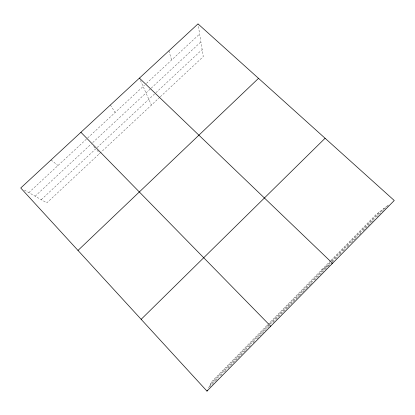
<?xml version="1.0" encoding="UTF-8"?>
<svg xmlns="http://www.w3.org/2000/svg" width="415" height="415" viewBox="0 0 415 415"><rect width="100%" height="100%" fill="white"/><g stroke="black" fill="none" stroke-linecap="round" stroke-linejoin="round"><path stroke-width="0.31" stroke-dasharray="2.08 1.56" d="M330.656 260.713L211.832 381.525L208.496 388.113L215.297 381.188M331.103 260.262L376.006 214.607L388.57 204.886L376.322 217.346M210.799 383.564L268.199 325.189M269.558 323.809L330.812 261.512M331.263 261.051L379.901 211.593M209.668 385.8L268.5 325.951M270.31 324.11L331.523 261.839M331.979 261.383L384.16 208.294M215.753 380.726L218.477 377.956M220.744 375.653L222.103 374.268M224.37 371.959L226.185 370.113M228.001 368.266L230.268 365.957M230.724 365.496L243.423 352.568M243.88 352.112L247.055 348.88M248.865 347.033L251.137 344.725M252.948 342.878L255.215 340.575M257.03 338.728L259.297 336.42M259.754 335.958L267.462 328.115M267.914 327.653L269.278 326.268M272.904 322.574L275.627 319.804M276.079 319.343L287.87 307.349M288.326 306.887L299.21 295.812M299.661 295.35L302.385 292.58M302.841 292.119L306.016 288.887M306.467 288.425L309.647 285.193M310.098 284.732L312.822 281.961M314.637 280.115L316.904 277.806M317.356 277.345L330.06 264.417M332.327 262.109L333.691 260.729M335.502 258.882L337.317 257.035M339.584 254.727L341.4 252.88M343.21 251.034L345.482 248.73M347.293 246.884L349.56 244.575M351.375 242.728L353.642 240.425M354.099 239.963L357.274 236.732M360.9 233.038L359.084 234.885L360.096 234.169M363.167 230.73L367.7 226.118M368.157 225.656L371.332 222.424M371.783 221.963L374.506 219.193M159.791 97.26L46.838 202.873L23.448 189.531M160.257 96.825L203.277 56.601L198.007 23.888M35.13 196.196L91.305 143.906M92.701 142.599L150.692 88.618M151.164 88.182L200.901 41.879M41.241 199.682L95.72 148.845L99.771 153.379M97.126 147.538L155.412 93.152M155.884 92.716L202.141 49.551M28.837 192.607L86.756 138.818M87.705 137.941L144.544 85.153M146.443 83.394L199.636 33.994M321.687 269.833L330.122 264.76M267.509 324.914L268.951 325.495M51.05 159.946L57.996 165.528M93.712 146.599L94.916 147.948M110.369 105.021L115.131 112.47M140.405 80.36L151.402 105.109M168.915 50.817L171.571 60.056"/><path stroke-width="0.62" d="M206.976 391.112L394.25 200.492L198.007 23.888L20.75 187.995L206.976 391.112L207.479 390.11M141.157 319.322L325.095 138.257M77.994 250.432L258.519 78.347M331.569 263.888L332.534 263.307L139.414 78.134M80.92 132.292L270.736 326.211"/></g></svg>
